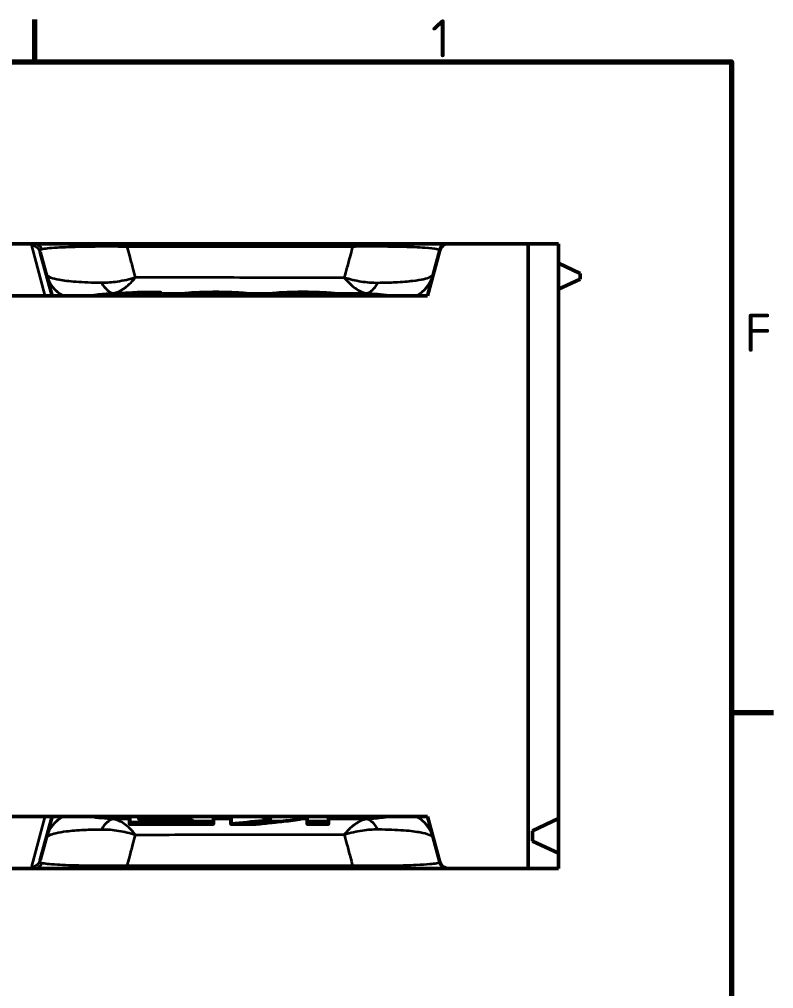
# Model space of a CAD drawing. Header units: millimetres. Extents: x 0 to 1485, y 0 to 1050.
# Drawn here: x 1295.8 to 1469.8, y 811.3 to 1034.7 of the extents above; entities that cross this region are included whole.
import ezdxf

# ---------------------------------------------------------------- set-up
doc = ezdxf.new("R2010")
doc.units = ezdxf.units.MM
doc.header["$LTSCALE"] = 2.5
for name, color, linetype, lineweight in [('Rahmen (ISO)', 7, 'Continuous', 70), ('Sichtbar (ISO)', 7, 'Continuous', 50), ('Sichtbar schmal (ISO)', 7, 'Continuous', 35)]:
    doc.layers.add(name, color=color, linetype=linetype, lineweight=lineweight)
doc.styles.add('Notiztext (DIN)', font='isocpeur.ttf')

# ---------------------------------------------------------------- blocks, each defined once
blk = doc.blocks.new('Ränder Standardrahmen')
at = {"layer": 'Rahmen (ISO)'}
for p, q in [((519.75, 410), (519.75, 413.9)), ((584, 350), (587.9, 350))]:
    blk.add_line(p, q, dxfattribs=at)
at = {"layer": 'Rahmen (ISO)', "flags": 128}
blk.add_lwpolyline([(10, 10), (10, 410), (584, 410), (584, 10), (10, 10)], dxfattribs=at)
at = {"layer": 'Rahmen (ISO)', "char_height": 3.5, "attachment_point": 7, "style": 'Notiztext (DIN)'}
for s, insert in [('1', (556.3, 410.4)), ('F', (585.228, 383.25))]:
    blk.add_mtext(s, dxfattribs=dict(at, insert=insert))

msp = doc.modelspace()

# ---------------------------------------------------------------- linework, layer by layer
at = {"layer": 'Sichtbar (ISO)'}
for p, q in [((1299.174, 983.024), (1283.144, 983.024)), ((1320.681, 983.024), (1299.174, 983.024)), ((1300.655, 981.124), (1303.361, 971.024)), ((1372.657, 983.024), (1320.681, 983.024)), ((1394.68, 983.024), (1372.657, 983.024)), ((1389.93, 971.024), (1392.749, 981.541)), ((1394.68, 983.024), (1413.146, 983.024)), ((1413.146, 839.024), (1413.146, 983.024)), ((1413.146, 983.024), (1420.146, 983.024)), ((1420.146, 983.024), (1420.146, 850.524)), ((1420.146, 978.524), (1425.146, 976.192)), ((1420.146, 972.524), (1425.146, 974.855)), ((1425.146, 976.192), (1425.146, 974.855)), ((1280.465, 971.024), (1389.93, 971.024)), ((1319.126, 971.51), (1319.126, 971.135)), ((1319.126, 971.135), (1319.126, 971.024)), ((1319.918, 971.102), (1319.918, 971.024)), ((1323.254, 971.311), (1323.254, 971.024)), ((1328.462, 971.024), (1328.462, 971.769)), ((1332.254, 971.079), (1332.254, 971.024)), ((1337.438, 971.024), (1337.438, 971.058)), ((1344.59, 971.059), (1344.59, 971.024)), ((1349.75, 971.024), (1349.75, 971.079)), ((1352.486, 971.08), (1352.486, 971.024)), ((1357.67, 971.024), (1357.67, 971.059)), ((1364.822, 971.06), (1364.822, 971.024)), ((1369.982, 971.024), (1369.982, 971.08)), ((1389.93, 851.024), (1280.465, 851.024)), ((1303.361, 851.024), (1300.655, 840.924)), ((1321.21, 849.616), (1321.21, 851.024)), ((1321.21, 849.616), (1321.21, 849.255)), ((1323.346, 851.024), (1323.346, 850.474)), ((1335.61, 850.438), (1335.61, 850.031)), ((1335.61, 850.031), (1335.61, 849.635)), ((1340.578, 850.031), (1340.578, 851.024)), ((1340.578, 849.252), (1340.578, 850.031)), ((1344.602, 849.251), (1344.602, 851.024)), ((1344.682, 849.266), (1344.682, 851.024)), ((1357.282, 850.907), (1357.282, 851.024)), ((1362.154, 850.752), (1362.154, 850.031)), ((1362.154, 850.031), (1362.154, 849.249)), ((1367.122, 850.031), (1367.122, 851.024)), ((1367.122, 849.249), (1367.122, 850.031)), ((1392.749, 840.506), (1389.93, 851.024)), ((1414.146, 847.726), (1420.146, 850.524)), ((1420.146, 850.524), (1420.146, 842.524)), ((1414.146, 845.322), (1414.146, 847.726)), ((1420.146, 842.524), (1414.146, 845.322)), ((1420.146, 842.524), (1420.146, 839.024)), ((1299.174, 839.024), (1283.144, 839.024)), ((1299.174, 839.024), (1320.681, 839.024)), ((1320.681, 839.024), (1372.657, 839.024)), ((1372.657, 839.024), (1394.68, 839.024)), ((1413.146, 839.024), (1394.68, 839.024)), ((1420.146, 839.024), (1413.146, 839.024))]:
    msp.add_line(p, q, dxfattribs=at)
for centre, start, end in [((1394.68, 981.024), 90, 165), ((1394.68, 841.024), 195, 270)]:
    msp.add_arc(centre, 2, start, end, dxfattribs=at)
for points, knots in [([(1319.342, 971.545), (1319.304, 971.543), (1319.273, 971.541), (1319.225, 971.537), (1319.201, 971.534), (1319.161, 971.526), (1319.148, 971.523), (1319.13, 971.517), (1319.126, 971.514), (1319.126, 971.51)], [0, 0, 0, 0, 0.012549784, 0.012549784, 0.021821854, 0.021821854, 0.028192848, 0.028192848, 0.034298098, 0.034298098, 0.034298098, 0.034298098]), ([(1319.126, 971.135), (1319.126, 971.129), (1319.134, 971.123), (1319.173, 971.113), (1319.199, 971.109), (1319.274, 971.101), (1319.321, 971.098), (1319.399, 971.094), (1319.436, 971.093), (1319.501, 971.092), (1319.519, 971.091), (1319.545, 971.091), (1319.553, 971.091), (1319.568, 971.091), (1319.575, 971.091), (1319.597, 971.091), (1319.613, 971.091), (1319.645, 971.092), (1319.661, 971.092), (1319.71, 971.093), (1319.742, 971.094), (1319.824, 971.097), (1319.873, 971.1), (1319.918, 971.102)], [0, 0, 0, 0, 0.021006236, 0.021006236, 0.038136801, 0.038136801, 0.056178708, 0.056178708, 0.064708241, 0.064708241, 0.067999033, 0.067999033, 0.069372489, 0.069372489, 0.070604734, 0.070604734, 0.073406096, 0.073406096, 0.076353126, 0.076353126, 0.082382687, 0.082382687, 0.092378257, 0.092378257, 0.092378257, 0.092378257]), ([(1328.462, 971.769), (1328.462, 971.774), (1328.451, 971.779), (1328.403, 971.789), (1328.367, 971.793), (1328.296, 971.799), (1328.249, 971.803), (1328.139, 971.807), (1328.103, 971.808), (1328.043, 971.809), (1328.02, 971.809), (1327.976, 971.809), (1327.955, 971.809), (1327.934, 971.809)], [0, 0, 0, 0, 0.018224129, 0.018224129, 0.037563221, 0.037563221, 0.048395237, 0.048395237, 0.053491902, 0.053491902, 0.056521966, 0.056521966, 0.059328462, 0.059328462, 0.059328462, 0.059328462]), ([(1334.966, 971.635), (1334.276, 971.584), (1333.708, 971.525), (1332.894, 971.398), (1332.634, 971.334), (1332.318, 971.206), (1332.254, 971.142), (1332.254, 971.079)], [0, 0, 0, 0, 0.27318631, 0.27318631, 0.51192653, 0.51192653, 0.73699265, 0.73699265, 0.73699265, 0.73699265]), ([(1341.014, 971.834), (1340.668, 971.834), (1340.322, 971.832), (1339.533, 971.825), (1339.093, 971.818), (1337.816, 971.788), (1337.025, 971.758), (1335.818, 971.694), (1335.379, 971.666), (1334.966, 971.635)], [0, 0, 0, 0, 0.10382631, 0.10382631, 0.23834875, 0.23834875, 0.50056817, 0.50056817, 0.66595755, 0.66595755, 0.66595755, 0.66595755]), ([(1337.438, 971.058), (1337.438, 971.107), (1337.505, 971.157), (1337.81, 971.233), (1337.978, 971.261), (1338.392, 971.307), (1338.66, 971.331), (1339.305, 971.365), (1339.607, 971.376), (1340.116, 971.387), (1340.309, 971.39), (1340.673, 971.393), (1340.844, 971.394), (1341.014, 971.394)], [0, 0, 0, 0, 0.17227974, 0.17227974, 0.28387309, 0.28387309, 0.37744285, 0.37744285, 0.44914979, 0.44914979, 0.49177882, 0.49177882, 0.5287864, 0.5287864, 0.5287864, 0.5287864]), ([(1347.038, 971.636), (1346.135, 971.704), (1345.122, 971.758), (1343.491, 971.807), (1342.989, 971.817), (1342.224, 971.828), (1341.97, 971.83), (1341.482, 971.833), (1341.248, 971.834), (1341.014, 971.834)], [0, 0, 0, 0, 0.36304159, 0.36304159, 0.51882785, 0.51882785, 0.59549542, 0.59549542, 0.66570729, 0.66570729, 0.66570729, 0.66570729]), ([(1341.014, 971.394), (1341.178, 971.394), (1341.342, 971.393), (1341.695, 971.39), (1341.883, 971.387), (1342.408, 971.375), (1342.727, 971.364), (1343.341, 971.329), (1343.593, 971.308), (1344.019, 971.263), (1344.198, 971.234), (1344.519, 971.157), (1344.59, 971.108), (1344.59, 971.059)], [0, 0, 0, 0, 0.04919449, 0.04919449, 0.10657372, 0.10657372, 0.21212255, 0.21212255, 0.32715457, 0.32715457, 0.47375702, 0.47375702, 0.69394537, 0.69394537, 0.69394537, 0.69394537]), ([(1349.75, 971.079), (1349.75, 971.174), (1349.609, 971.269), (1349.051, 971.408), (1348.79, 971.455), (1348.067, 971.55), (1347.59, 971.596), (1347.038, 971.636)], [0, 0, 0, 0, 0.33442683, 0.33442683, 0.51782083, 0.51782083, 0.73552205, 0.73552205, 0.73552205, 0.73552205]), ([(1355.198, 971.637), (1354.508, 971.586), (1353.94, 971.527), (1353.126, 971.4), (1352.866, 971.336), (1352.55, 971.207), (1352.486, 971.143), (1352.486, 971.08)], [0, 0, 0, 0, 0.27316352, 0.27316352, 0.51192365, 0.51192365, 0.73700241, 0.73700241, 0.73700241, 0.73700241]), ([(1361.246, 971.837), (1360.901, 971.836), (1360.556, 971.835), (1359.768, 971.827), (1359.329, 971.82), (1358.054, 971.791), (1357.265, 971.761), (1356.055, 971.697), (1355.613, 971.668), (1355.198, 971.637)], [0, 0, 0, 0, 0.10359016, 0.10359016, 0.23783893, 0.23783893, 0.49951841, 0.49951841, 0.66595291, 0.66595291, 0.66595291, 0.66595291]), ([(1357.67, 971.059), (1357.67, 971.108), (1357.737, 971.158), (1358.042, 971.234), (1358.21, 971.263), (1358.624, 971.309), (1358.892, 971.332), (1359.537, 971.367), (1359.839, 971.377), (1360.348, 971.389), (1360.541, 971.392), (1360.905, 971.395), (1361.076, 971.396), (1361.246, 971.396)], [0, 0, 0, 0, 0.17237126, 0.17237126, 0.2839048, 0.2839048, 0.37740501, 0.37740501, 0.44911924, 0.44911924, 0.49171624, 0.49171624, 0.52866818, 0.52866818, 0.52866818, 0.52866818]), ([(1367.27, 971.638), (1366.368, 971.707), (1365.354, 971.761), (1363.724, 971.809), (1363.222, 971.82), (1362.457, 971.83), (1362.203, 971.833), (1361.714, 971.836), (1361.48, 971.837), (1361.246, 971.837)], [0, 0, 0, 0, 0.36291292, 0.36291292, 0.51872653, 0.51872653, 0.59547011, 0.59547011, 0.66570478, 0.66570478, 0.66570478, 0.66570478]), ([(1361.246, 971.396), (1361.409, 971.396), (1361.573, 971.395), (1361.926, 971.392), (1362.114, 971.389), (1362.638, 971.377), (1362.956, 971.365), (1363.572, 971.331), (1363.824, 971.31), (1364.249, 971.264), (1364.428, 971.236), (1364.75, 971.159), (1364.822, 971.109), (1364.822, 971.06)], [0, 0, 0, 0, 0.04908634, 0.04908634, 0.10636203, 0.10636203, 0.21176412, 0.21176412, 0.32752594, 0.32752594, 0.47650754, 0.47650754, 0.7009455, 0.7009455, 0.7009455, 0.7009455]), ([(1369.982, 971.08), (1369.982, 971.175), (1369.841, 971.271), (1369.283, 971.41), (1369.022, 971.457), (1368.299, 971.553), (1367.822, 971.598), (1367.27, 971.638)], [0, 0, 0, 0, 0.33442435, 0.33442435, 0.5178175, 0.5178175, 0.73553231, 0.73553231, 0.73553231, 0.73553231]), ([(1321.474, 849.636), (1321.456, 849.636), (1321.438, 849.636), (1321.403, 849.636), (1321.385, 849.636), (1321.344, 849.635), (1321.32, 849.634), (1321.281, 849.632), (1321.265, 849.631), (1321.24, 849.628), (1321.231, 849.626), (1321.214, 849.622), (1321.21, 849.619), (1321.21, 849.616)], [0, 0, 0, 0, 0.005352688, 0.005352688, 0.010651275, 0.010651275, 0.018268986, 0.018268986, 0.024671486, 0.024671486, 0.031117029, 0.031117029, 0.041020255, 0.041020255, 0.041020255, 0.041020255]), ([(1321.21, 849.255), (1321.21, 849.252), (1321.214, 849.249), (1321.232, 849.245), (1321.242, 849.243), (1321.27, 849.24), (1321.288, 849.239), (1321.329, 849.237), (1321.351, 849.236), (1321.39, 849.235), (1321.407, 849.235), (1321.441, 849.235), (1321.457, 849.234), (1321.474, 849.234)], [0, 0, 0, 0, 0.010159957, 0.010159957, 0.016686127, 0.016686127, 0.023954247, 0.023954247, 0.030960261, 0.030960261, 0.036089967, 0.036089967, 0.041018585, 0.041018585, 0.041018585, 0.041018585]), ([(1323.346, 850.474), (1323.346, 850.469), (1323.349, 850.464), (1323.365, 850.456), (1323.374, 850.453), (1323.4, 850.448), (1323.416, 850.446), (1323.453, 850.442), (1323.472, 850.441), (1323.508, 850.44), (1323.523, 850.439), (1323.554, 850.439), (1323.57, 850.439), (1323.586, 850.439)], [0, 0, 0, 0, 0.009889826, 0.009889826, 0.016616245, 0.016616245, 0.02341219, 0.02341219, 0.029753056, 0.029753056, 0.034480772, 0.034480772, 0.039166731, 0.039166731, 0.039166731, 0.039166731]), ([(1340.338, 849.232), (1340.353, 849.232), (1340.368, 849.232), (1340.398, 849.232), (1340.413, 849.232), (1340.45, 849.233), (1340.471, 849.234), (1340.507, 849.236), (1340.521, 849.237), (1340.546, 849.24), (1340.555, 849.241), (1340.574, 849.246), (1340.578, 849.249), (1340.578, 849.252)], [0, 0, 0, 0, 0.004478867, 0.004478867, 0.009048462, 0.009048462, 0.015903907, 0.015903907, 0.02186725, 0.02186725, 0.028119443, 0.028119443, 0.039023624, 0.039023624, 0.039023624, 0.039023624]), ([(1344.682, 849.266), (1344.656, 849.264), (1344.633, 849.261), (1344.608, 849.256), (1344.602, 849.254), (1344.602, 849.249), (1344.607, 849.247), (1344.623, 849.243), (1344.634, 849.241), (1344.668, 849.237), (1344.686, 849.236), (1344.726, 849.233), (1344.748, 849.233), (1344.782, 849.232), (1344.795, 849.232), (1344.815, 849.231), (1344.822, 849.231), (1344.836, 849.231), (1344.843, 849.231), (1344.85, 849.231)], [0, 0, 0, 0, 0.011125924, 0.011125924, 0.01943392, 0.01943392, 0.027689452, 0.027689452, 0.0334324, 0.0334324, 0.037989671, 0.037989671, 0.042199012, 0.042199012, 0.044522502, 0.044522502, 0.045795916, 0.045795916, 0.047064187, 0.047064187, 0.047064187, 0.047064187]), ([(1350.178, 849.23), (1350.182, 849.23), (1350.186, 849.23), (1350.194, 849.231), (1350.199, 849.231), (1350.209, 849.231), (1350.215, 849.231), (1350.233, 849.232), (1350.244, 849.232), (1350.288, 849.234), (1350.319, 849.236), (1350.346, 849.239)], [0, 0, 0, 0, 0.001226844, 0.001226844, 0.002519138, 0.002519138, 0.004464581, 0.004464581, 0.008157833, 0.008157833, 0.019479587, 0.019479587, 0.019479587, 0.019479587]), ([(1350.346, 849.239), (1351.585, 849.371), (1352.824, 849.503), (1354.914, 849.726), (1356.487, 849.894), (1357.768, 850.031)], [0, 0, 0, 0, 0.5963732, 0.5963732, 1.0069934, 1.0069934, 1.0069934, 1.0069934]), ([(1362.154, 849.249), (1362.154, 849.246), (1362.158, 849.243), (1362.174, 849.239), (1362.184, 849.237), (1362.209, 849.234), (1362.224, 849.233), (1362.261, 849.231), (1362.282, 849.23), (1362.317, 849.229), (1362.331, 849.229), (1362.353, 849.229), (1362.361, 849.229), (1362.377, 849.229), (1362.386, 849.229), (1362.394, 849.229)], [0, 0, 0, 0, 0.010330765, 0.010330765, 0.016679661, 0.016679661, 0.023201052, 0.023201052, 0.029931648, 0.029931648, 0.034156595, 0.034156595, 0.036559915, 0.036559915, 0.039021801, 0.039021801, 0.039021801, 0.039021801]), ([(1366.906, 849.228), (1366.918, 849.228), (1366.93, 849.228), (1366.955, 849.228), (1366.968, 849.229), (1367, 849.229), (1367.019, 849.23), (1367.051, 849.232), (1367.064, 849.233), (1367.088, 849.235), (1367.097, 849.237), (1367.117, 849.242), (1367.122, 849.245), (1367.122, 849.249)], [0, 0, 0, 0, 0.003673131, 0.003673131, 0.007544577, 0.007544577, 0.013631852, 0.013631852, 0.019093742, 0.019093742, 0.025084767, 0.025084767, 0.037030591, 0.037030591, 0.037030591, 0.037030591])]:
    msp.add_open_spline(points, degree=3, knots=knots, dxfattribs=at)
for points in [[(1323.614, 971.809), (1322.19, 971.721), (1320.766, 971.633), (1319.342, 971.545)], [(1319.918, 971.102), (1321.018, 971.165), (1321.562, 971.204), (1323.254, 971.311)], [(1327.934, 971.809), (1326.494, 971.809), (1325.054, 971.809), (1323.614, 971.809)], [(1335.61, 849.635), (1330.898, 849.636), (1326.186, 849.636), (1321.474, 849.636)], [(1321.474, 849.234), (1327.762, 849.234), (1334.05, 849.233), (1340.338, 849.232)], [(1323.586, 850.439), (1327.594, 850.438), (1331.602, 850.438), (1335.61, 850.438)], [(1351.957, 850.031), (1349.532, 849.776), (1347.107, 849.521), (1344.682, 849.266)], [(1344.85, 849.231), (1346.626, 849.231), (1348.402, 849.231), (1350.178, 849.23)], [(1351.437, 851.024), (1352.292, 850.73), (1353.152, 850.489), (1354.018, 850.301)], [(1354.018, 850.301), (1353.332, 850.193), (1352.645, 850.103), (1351.957, 850.031)], [(1357.282, 850.907), (1357.171, 850.945), (1357.06, 850.984), (1356.949, 851.024)], [(1357.854, 851.024), (1357.664, 850.984), (1357.473, 850.945), (1357.282, 850.907)], [(1357.768, 850.031), (1359.236, 850.188), (1360.7, 850.429), (1362.154, 850.752)], [(1362.394, 849.229), (1363.898, 849.229), (1365.402, 849.228), (1366.906, 849.228)]]:
    msp.add_open_spline(points, degree=3, dxfattribs=at)
at = {"layer": 'Sichtbar schmal (ISO)'}
for p, q in [((1301.735, 971.024), (1298.723, 982.594)), ((1341.014, 971.394), (1341.014, 971.024)), ((1361.246, 971.396), (1361.246, 971.024)), ((1298.723, 839.454), (1301.735, 851.024)), ((1321.474, 849.636), (1321.474, 851.024)), ((1335.61, 850.031), (1340.578, 850.031)), ((1351.957, 850.031), (1357.768, 850.031)), ((1362.154, 850.031), (1367.122, 850.031))]:
    msp.add_line(p, q, dxfattribs=at)
for centre, major_axis, ratio, start_param, end_param in [((1298.723, 980.606), (1.932, 0.518), 0.9934211, 0, 1.3106424), ((1299.174, 981.024), (0, 2), 0.9869577, 5.1107405, 6.2831853), ((1320.681, 981.024), (0, 2), 0.0001821, 0, 0.8005322), ((1372.657, 981.024), (0, 2), 0.0001787, 0, 0.7925675), ((1309.762, 978.046), (-7.727, -2.071), 0.9961597, 0, 0.8149736), ((1309.775, 977.995), (-7.727, -2.071), 0.9961597, 0, 0.8017414), ((1383.525, 978.029), (7.727, -2.071), 0.9960921, 5.4726335, 6.2831853), ((1383.516, 977.995), (7.727, -2.071), 0.9960921, 5.4814771, 6.2831853), ((1317.51, 979.615), (0.404, -7.99), 0.5092383, 5.4643411, 6.1846431), ((1375.796, 979.617), (-0.406, -7.99), 0.5119171, 0.0994077, 0.8136711), ((1309.762, 844.002), (-7.727, 2.071), 0.9961597, 5.4682117, 6.2831853), ((1309.775, 844.052), (-7.727, 2.071), 0.9961597, 5.481444, 6.2831853), ((1317.51, 842.433), (0.404, 7.99), 0.5092383, 0.0985422, 0.8188442), ((1375.796, 842.43), (-0.406, 7.99), 0.5119171, 5.4695142, 6.1837776), ((1383.525, 844.019), (7.727, 2.071), 0.9960921, 0, 0.8105518), ((1383.516, 844.053), (7.727, 2.071), 0.9960921, 0, 0.8017082), ((1298.723, 841.441), (1.932, -0.518), 0.9934211, 4.9725429, 6.2831853), ((1299.174, 841.024), (0, -2), 0.9869577, 0, 1.1724448), ((1320.681, 841.024), (0, -2), 0.0001821, 5.4826527, 6.2831848), ((1372.657, 841.024), (0, -2), 0.0001787, 5.4906183, 6.2831859)]:
    msp.add_ellipse(centre, major_axis=major_axis, ratio=ratio, start_param=start_param, end_param=end_param, dxfattribs=at)
for points, knots in [([(1299.174, 983.024), (1298.972, 983.024), (1298.84, 982.989), (1298.697, 982.845), (1298.686, 982.737), (1298.723, 982.594)], [0, 0, 0, 0, 0.37751607, 0.37751607, 0.75503214, 0.75503214, 0.75503214, 0.75503214]), ([(1300.655, 981.124), (1300.607, 981.304), (1300.603, 981.452), (1300.709, 981.678), (1300.818, 981.756), (1300.994, 981.8)], [-0.75503214, -0.75503214, -0.75503214, -0.75503214, -0.37751607, -0.37751607, 0, 0, 0, 0]), ([(1300.994, 981.8), (1301.565, 981.943), (1302.722, 982.08), (1305.322, 982.234), (1306.167, 982.273), (1308.101, 982.342), (1309.186, 982.371), (1311.846, 982.421), (1313.513, 982.438), (1316.997, 982.446), (1318.848, 982.437), (1320.68, 982.416)], [-3.3851418, -3.3851418, -3.3851418, -3.3851418, -2.1543375, -2.1543375, -1.6736936, -1.6736936, -1.1930496, -1.1930496, -0.5937333, -0.5937333, 0, 0, 0, 0]), ([(1320.68, 982.416), (1329.343, 982.418), (1338.006, 982.42), (1355.332, 982.424), (1363.994, 982.426), (1372.657, 982.428)], [-5.1976672, -5.1976672, -5.1976672, -5.1976672, -2.5988336, -2.5988336, 0, 0, 0, 0]), ([(1322.638, 975.242), (1322.431, 976.002), (1322.224, 976.762), (1322.016, 977.523), (1321.766, 978.439), (1321.516, 979.356), (1321.07, 980.987), (1320.875, 981.702), (1320.68, 982.416)], [0.4566223, 0.4566223, 0.4566223, 0.4566223, 0.7801043, 0.7801043, 0.7801043, 1.1701564, 1.1701564, 1.4740991, 1.4740991, 1.4740991, 1.4740991]), ([(1372.657, 982.428), (1372.468, 981.71), (1372.28, 980.992), (1371.85, 979.358), (1371.609, 978.442), (1371.368, 977.525), (1371.162, 976.744), (1370.957, 975.962), (1370.751, 975.181)], [0.0852521, 0.0852521, 0.0852521, 0.0852521, 0.3932312, 0.3932312, 0.7864624, 0.7864624, 0.7864624, 1.121627, 1.121627, 1.121627, 1.121627]), ([(1372.657, 982.428), (1374.37, 982.446), (1376.108, 982.455), (1378.252, 982.452), (1378.747, 982.45), (1380.664, 982.438), (1382.025, 982.421), (1384.604, 982.368), (1385.792, 982.332), (1387.786, 982.25), (1388.61, 982.205), (1390.562, 982.071), (1391.438, 981.972), (1392.542, 981.764), (1392.779, 981.654), (1392.749, 981.541)], [-4.1113476, -4.1113476, -4.1113476, -4.1113476, -3.5562409, -3.5562409, -3.3858129, -3.3858129, -2.8799853, -2.8799853, -2.326296, -2.326296, -1.8208312, -1.8208312, -0.9104693, -0.9104693, 0, 0, 0, 0]), ([(1314.814, 974.007), (1313.673, 974.017), (1312.597, 974.042), (1310.622, 974.118), (1309.728, 974.169), (1307.301, 974.351), (1306.015, 974.512), (1305.027, 974.693), (1304.202, 974.843), (1303.568, 975.01), (1302.443, 975.434), (1302.108, 975.7), (1302.035, 975.975)], [0, 0, 0, 0, 0.2613012, 0.2613012, 0.5226024, 0.5226024, 1.0452049, 1.0452049, 1.0452049, 1.4813437, 1.4813437, 2.0904097, 2.0904097, 2.0904097, 2.0904097]), ([(1322.638, 975.242), (1321.213, 974.811), (1319.774, 974.476), (1317.156, 974.088), (1315.973, 973.997), (1314.814, 974.007)], [-0.00185017, -0.00185017, -0.00185017, -0.00185017, 0.31539231, 0.31539231, 0.58089594, 0.58089594, 0.58089594, 0.58089594]), ([(1317.511, 971.644), (1318.274, 971.759), (1319.05, 972.102), (1320.766, 973.261), (1321.707, 974.157), (1322.638, 975.242)], [-0.58089594, -0.58089594, -0.58089594, -0.58089594, -0.31539231, -0.31539231, 0.00185017, 0.00185017, 0.00185017, 0.00185017]), ([(1370.751, 975.181), (1369.981, 975.182), (1369.21, 975.183), (1361.181, 975.193), (1353.922, 975.202), (1346.663, 975.211), (1339.404, 975.221), (1332.146, 975.23), (1324.137, 975.24), (1323.388, 975.241), (1322.638, 975.242)], [1.9464621, 1.9464621, 1.9464621, 1.9464621, 2.1776328, 2.1776328, 4.3552657, 4.3552657, 4.3552657, 6.5328985, 6.5328985, 6.7577397, 6.7577397, 6.7577397, 6.7577397]), ([(1378.49, 973.979), (1377.861, 973.973), (1377.225, 973.996), (1375.943, 974.098), (1375.297, 974.177), (1374.649, 974.28), (1374.001, 974.383), (1373.35, 974.512), (1372.049, 974.814), (1371.399, 974.987), (1370.751, 975.181)], [0, 0, 0, 0, 0.14432396, 0.14432396, 0.28864791, 0.28864791, 0.28864791, 0.43297187, 0.43297187, 0.57729583, 0.57729583, 0.57729583, 0.57729583]), ([(1370.751, 975.181), (1371.173, 974.691), (1371.597, 974.241), (1372.444, 973.434), (1372.868, 973.077), (1373.29, 972.773), (1373.713, 972.47), (1374.134, 972.219), (1374.971, 971.839), (1375.386, 971.709), (1375.798, 971.646)], [-0.57729583, -0.57729583, -0.57729583, -0.57729583, -0.43297187, -0.43297187, -0.28864791, -0.28864791, -0.28864791, -0.14432396, -0.14432396, 0, 0, 0, 0]), ([(1391.253, 975.958), (1391.192, 975.731), (1390.953, 975.51), (1390.145, 975.134), (1389.655, 974.975), (1388.362, 974.679), (1387.556, 974.541), (1385.434, 974.283), (1384.083, 974.169), (1381.267, 974.031), (1379.931, 973.992), (1378.49, 973.979)], [0, 0, 0, 0, 0.5064285, 0.5064285, 0.9076994, 0.9076994, 1.3142496, 1.3142496, 1.7690452, 1.7690452, 2.099757, 2.099757, 2.099757, 2.099757]), ([(1311.642, 971.024), (1312.185, 971.136), (1312.866, 971.244), (1314.214, 971.401), (1314.786, 971.458), (1316.062, 971.56), (1316.763, 971.606), (1317.511, 971.644)], [-0.94889063, -0.94889063, -0.94889063, -0.94889063, -0.52260243, -0.52260243, -0.26130122, -0.26130122, 0, 0, 0, 0]), ([(1367.168, 971.646), (1367.586, 971.646), (1368.004, 971.646), (1370.881, 971.646), (1373.339, 971.646), (1375.798, 971.646)], [-2.30304483, -2.30304483, -2.30304483, -2.30304483, -2.17763284, -2.17763284, -1.44006666, -1.44006666, -1.44006666, -1.44006666]), ([(1375.798, 971.646), (1376.743, 971.598), (1377.611, 971.538), (1379.42, 971.375), (1380.271, 971.266), (1381.209, 971.109), (1381.434, 971.067), (1381.64, 971.024)], [-2.099757, -2.099757, -2.099757, -2.099757, -1.76904518, -1.76904518, -1.31424958, -1.31424958, -1.1520391, -1.1520391, -1.1520391, -1.1520391]), ([(1317.511, 850.404), (1316.559, 850.452), (1315.686, 850.513), (1313.871, 850.675), (1313.018, 850.783), (1312.076, 850.939), (1311.849, 850.981), (1311.642, 851.024)], [-2.09041256, -2.09041256, -2.09041256, -2.09041256, -1.75814673, -1.75814673, -1.30440303, -1.30440303, -1.14152112, -1.14152112, -1.14152112, -1.14152112]), ([(1322.638, 846.805), (1322.21, 847.304), (1321.781, 847.762), (1320.92, 848.585), (1320.49, 848.949), (1320.06, 849.258), (1319.631, 849.567), (1319.203, 849.822), (1318.352, 850.209), (1317.93, 850.341), (1317.511, 850.404)], [-0.58274611, -0.58274611, -0.58274611, -0.58274611, -0.43705958, -0.43705958, -0.29137306, -0.29137306, -0.29137306, -0.14568653, -0.14568653, 0, 0, 0, 0]), ([(1375.798, 850.401), (1373.339, 850.401), (1370.881, 850.401), (1367.989, 850.402), (1367.555, 850.402), (1367.122, 850.402)], [-7.27046471, -7.27046471, -7.27046471, -7.27046471, -6.53289853, -6.53289853, -6.40287023, -6.40287023, -6.40287023, -6.40287023]), ([(1375.798, 850.401), (1375.038, 850.285), (1374.265, 849.941), (1372.577, 848.793), (1371.66, 847.922), (1370.751, 846.867)], [-0.57544014, -0.57544014, -0.57544014, -0.57544014, -0.30905755, -0.30905755, 0.00185569, 0.00185569, 0.00185569, 0.00185569]), ([(1381.64, 851.024), (1381.103, 850.912), (1380.432, 850.804), (1379.096, 850.646), (1378.525, 850.589), (1377.25, 850.485), (1376.548, 850.439), (1375.798, 850.401)], [-0.94771707, -0.94771707, -0.94771707, -0.94771707, -0.52493851, -0.52493851, -0.26246926, -0.26246926, 0, 0, 0, 0]), ([(1302.035, 846.072), (1302.095, 846.297), (1302.329, 846.516), (1303.126, 846.89), (1303.615, 847.05), (1304.909, 847.347), (1305.716, 847.485), (1307.842, 847.742), (1309.194, 847.855), (1312.019, 847.991), (1313.363, 848.028), (1314.814, 848.041)], [0, 0, 0, 0, 0.4974703, 0.4974703, 0.8984122, 0.8984122, 1.304403, 1.304403, 1.7581467, 1.7581467, 2.0904126, 2.0904126, 2.0904126, 2.0904126]), ([(1314.814, 848.041), (1315.45, 848.046), (1316.093, 848.021), (1317.389, 847.915), (1318.042, 847.835), (1318.698, 847.728), (1319.353, 847.622), (1320.011, 847.49), (1321.326, 847.181), (1321.984, 847.003), (1322.638, 846.805)], [0, 0, 0, 0, 0.14568653, 0.14568653, 0.29137306, 0.29137306, 0.29137306, 0.43705958, 0.43705958, 0.58274611, 0.58274611, 0.58274611, 0.58274611]), ([(1320.68, 839.631), (1320.875, 840.346), (1321.07, 841.06), (1321.516, 842.692), (1321.766, 843.608), (1322.016, 844.525), (1322.224, 845.285), (1322.431, 846.045), (1322.638, 846.805)], [0.0861095, 0.0861095, 0.0861095, 0.0861095, 0.3900521, 0.3900521, 0.7801043, 0.7801043, 0.7801043, 1.1035862, 1.1035862, 1.1035862, 1.1035862]), ([(1322.638, 846.805), (1323.388, 846.806), (1324.137, 846.807), (1332.146, 846.818), (1339.404, 846.827), (1346.663, 846.836), (1353.922, 846.845), (1361.181, 846.855), (1369.21, 846.865), (1369.981, 846.866), (1370.751, 846.867)], [1.9527917, 1.9527917, 1.9527917, 1.9527917, 2.1776328, 2.1776328, 4.3552657, 4.3552657, 4.3552657, 6.5328985, 6.5328985, 6.7640693, 6.7640693, 6.7640693, 6.7640693]), ([(1370.751, 846.867), (1372.146, 847.284), (1373.554, 847.608), (1376.143, 847.99), (1377.328, 848.08), (1378.49, 848.069)], [-0.00185569, -0.00185569, -0.00185569, -0.00185569, 0.30905755, 0.30905755, 0.57544014, 0.57544014, 0.57544014, 0.57544014]), ([(1370.751, 846.867), (1370.957, 846.085), (1371.162, 845.304), (1371.368, 844.523), (1371.609, 843.606), (1371.85, 842.689), (1372.28, 841.055), (1372.468, 840.337), (1372.657, 839.62)], [0.4512978, 0.4512978, 0.4512978, 0.4512978, 0.7864624, 0.7864624, 0.7864624, 1.1796936, 1.1796936, 1.4876727, 1.4876727, 1.4876727, 1.4876727]), ([(1378.49, 848.069), (1379.634, 848.058), (1380.712, 848.031), (1382.688, 847.952), (1383.582, 847.9), (1386.006, 847.716), (1387.287, 847.553), (1388.272, 847.372), (1389.094, 847.22), (1389.725, 847.053), (1390.846, 846.629), (1391.179, 846.364), (1391.253, 846.09)], [0, 0, 0, 0, 0.2624693, 0.2624693, 0.5249385, 0.5249385, 1.049877, 1.049877, 1.049877, 1.4881568, 1.4881568, 2.099754, 2.099754, 2.099754, 2.099754]), ([(1300.994, 840.248), (1300.818, 840.292), (1300.709, 840.37), (1300.603, 840.596), (1300.607, 840.743), (1300.655, 840.924)], [-0.75503214, -0.75503214, -0.75503214, -0.75503214, -0.37751607, -0.37751607, 0, 0, 0, 0]), ([(1320.68, 839.631), (1318.847, 839.611), (1316.995, 839.602), (1313.512, 839.61), (1311.846, 839.627), (1309.188, 839.676), (1308.102, 839.705), (1306.168, 839.774), (1305.323, 839.814), (1302.722, 839.968), (1301.565, 840.105), (1300.994, 840.248)], [-3.3851362, -3.3851362, -3.3851362, -3.3851362, -2.7909341, -2.7909341, -2.1924208, -2.1924208, -1.7116125, -1.7116125, -1.2308043, -1.2308043, 0, 0, 0, 0]), ([(1392.749, 840.506), (1392.779, 840.394), (1392.542, 840.283), (1391.622, 840.11), (1391.11, 840.043), (1389.63, 839.905), (1388.593, 839.837), (1386.517, 839.743), (1385.662, 839.713), (1383.619, 839.656), (1382.377, 839.632), (1379.475, 839.598), (1377.784, 839.591), (1374.907, 839.6), (1373.777, 839.608), (1372.657, 839.62)], [-4.1113469, -4.1113469, -4.1113469, -4.1113469, -3.2008932, -3.2008932, -2.593798, -2.593798, -1.866138, -1.866138, -1.4415259, -1.4415259, -0.9431997, -0.9431997, -0.3627691, -0.3627691, 0, 0, 0, 0]), ([(1298.723, 839.454), (1298.686, 839.31), (1298.697, 839.202), (1298.84, 839.059), (1298.972, 839.024), (1299.174, 839.024)], [0, 0, 0, 0, 0.37751607, 0.37751607, 0.75503214, 0.75503214, 0.75503214, 0.75503214]), ([(1372.657, 839.62), (1363.994, 839.622), (1355.332, 839.624), (1338.006, 839.627), (1329.343, 839.629), (1320.68, 839.631)], [-5.1976672, -5.1976672, -5.1976672, -5.1976672, -2.5988336, -2.5988336, 0, 0, 0, 0])]:
    msp.add_open_spline(points, degree=3, knots=knots, dxfattribs=at)
for points in [[(1317.511, 971.644), (1318.654, 971.644), (1319.797, 971.644), (1320.94, 971.644)], [(1328.462, 971.644), (1330.674, 971.644), (1332.886, 971.644), (1335.098, 971.644)], [(1346.917, 971.645), (1349.715, 971.645), (1352.514, 971.645), (1355.312, 971.645)], [(1321.21, 850.404), (1319.977, 850.404), (1318.744, 850.404), (1317.511, 850.404)], [(1344.602, 850.403), (1343.261, 850.403), (1341.919, 850.403), (1340.578, 850.403)], [(1362.154, 850.402), (1361.567, 850.402), (1360.98, 850.402), (1360.393, 850.402)]]:
    msp.add_open_spline(points, degree=3, dxfattribs=at)

# ---------------------------------------------------------------- block references
at = {"xscale": 2.5, "yscale": 2.5, "zscale": 2.5}
msp.add_blockref('Ränder Standardrahmen', (0, 0), dxfattribs=at)

doc.saveas('drawing.dxf')
